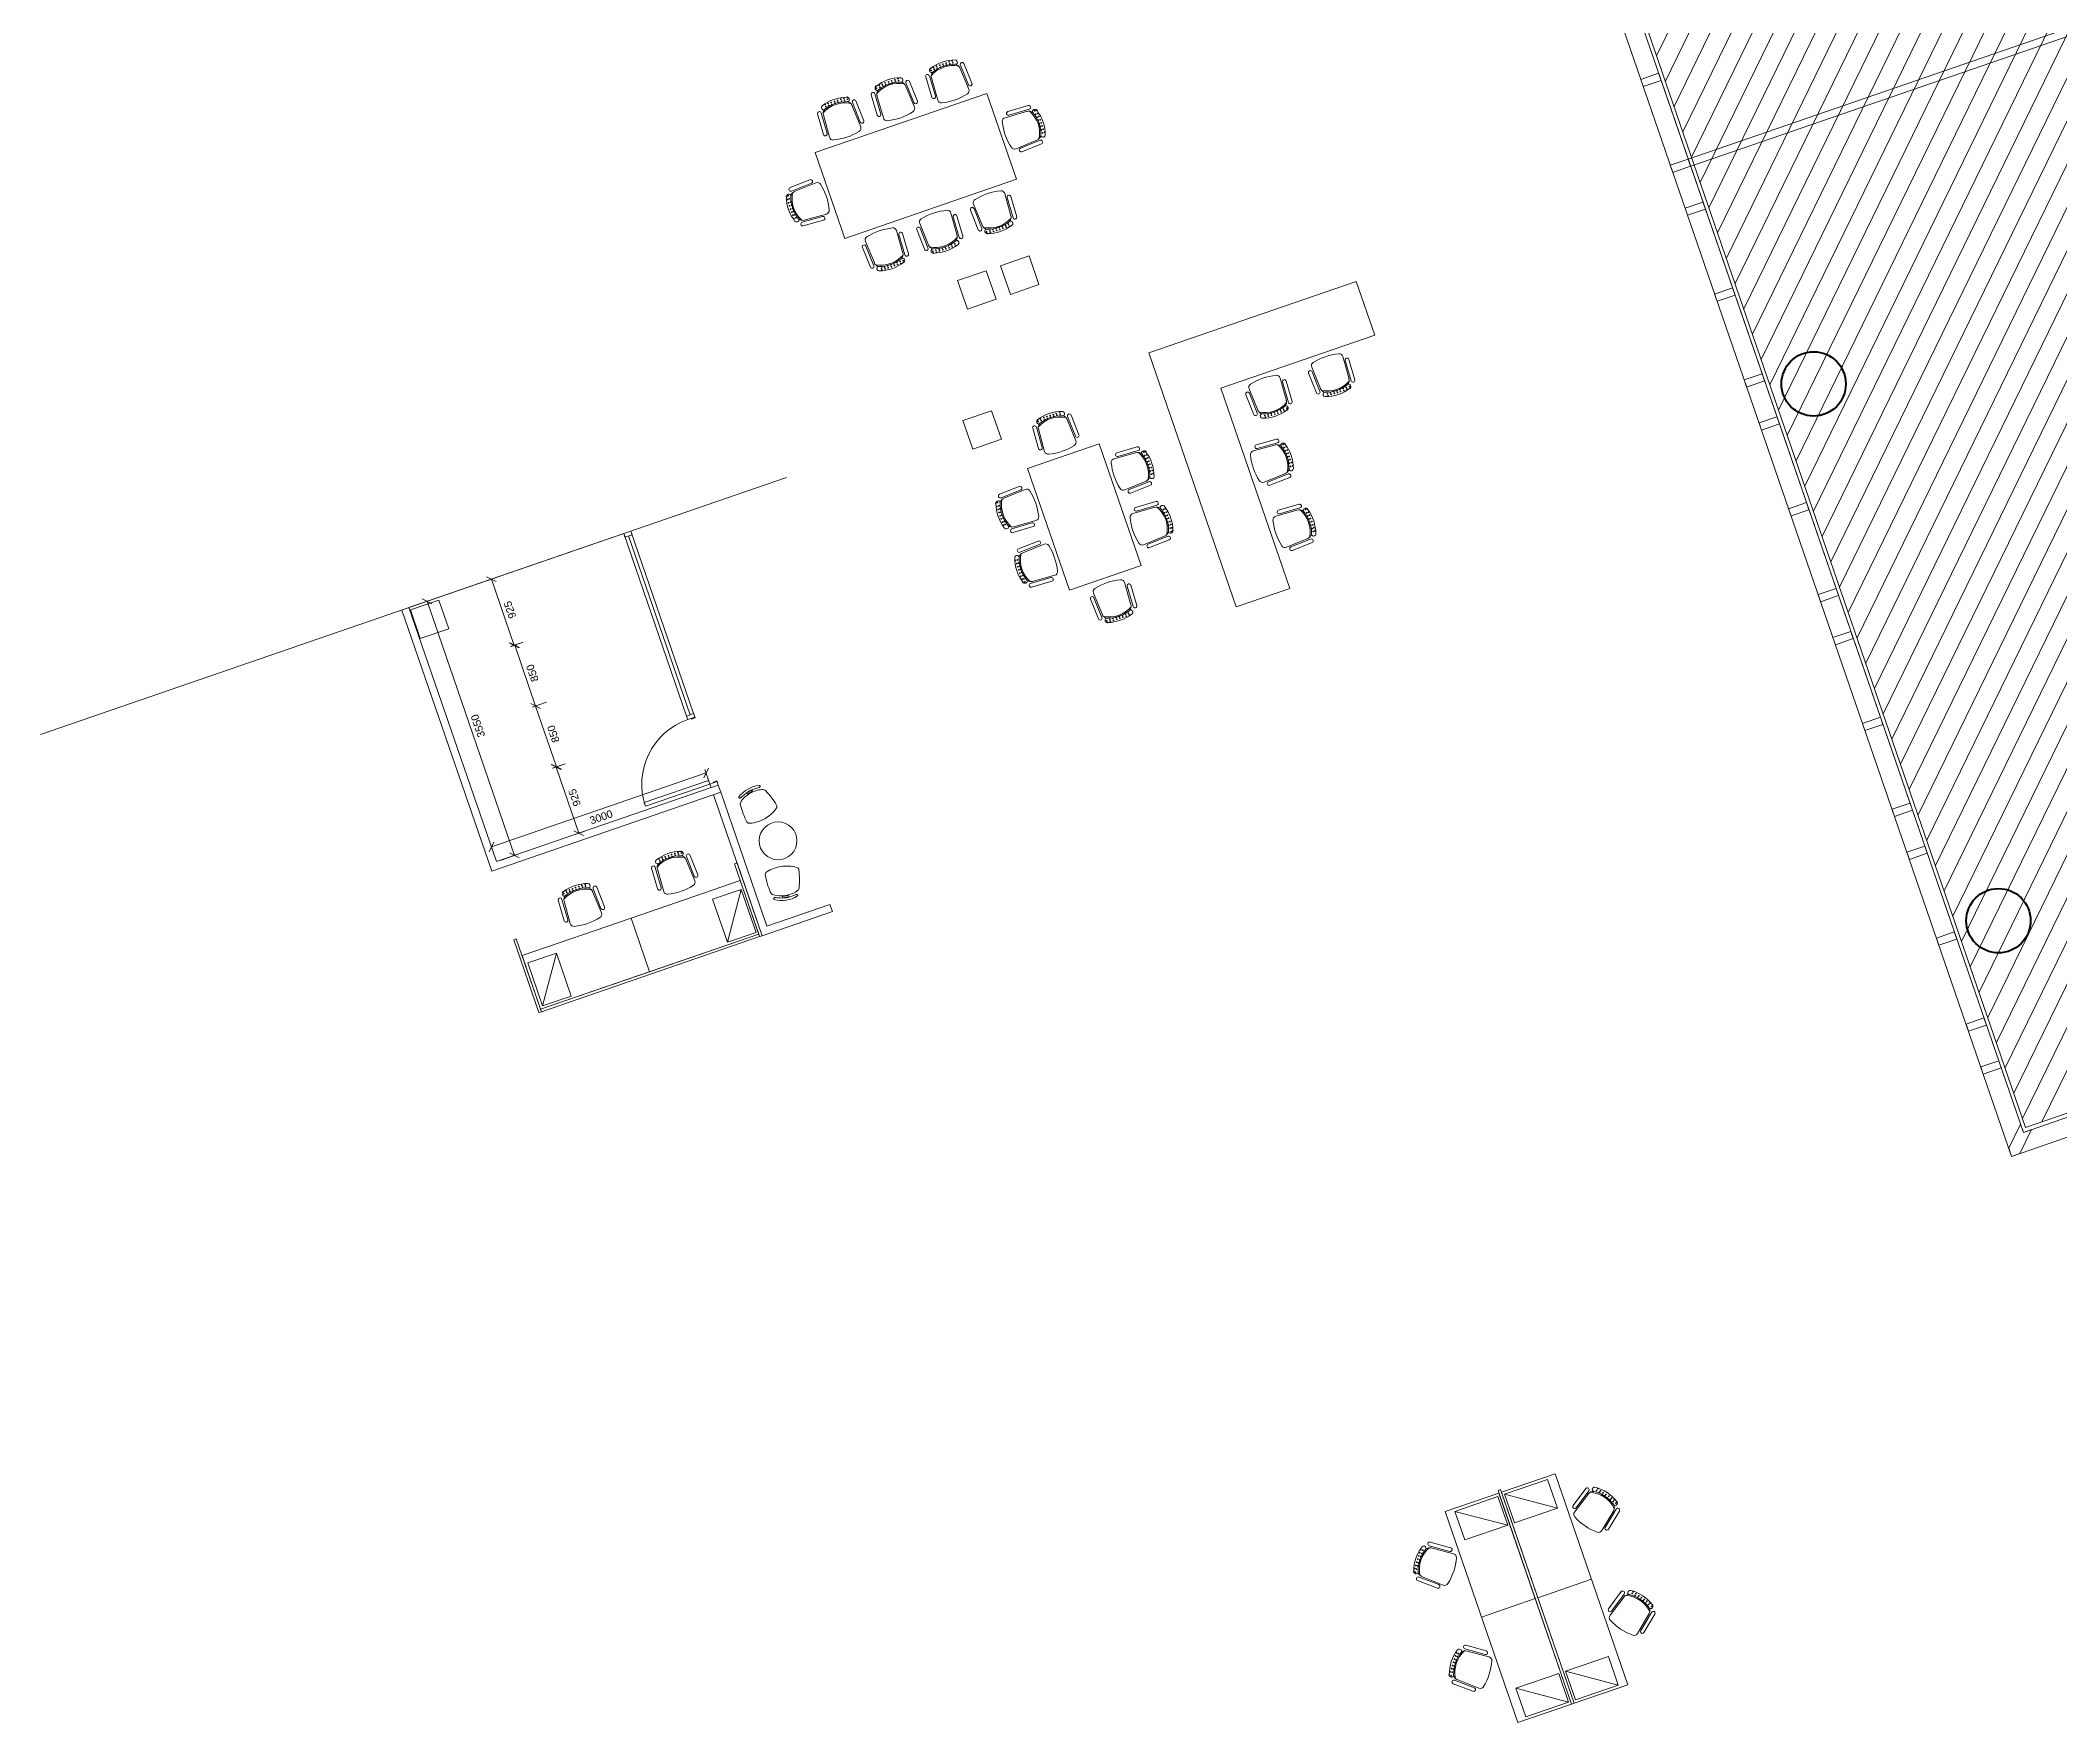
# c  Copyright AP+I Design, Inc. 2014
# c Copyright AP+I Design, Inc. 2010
# Model space of a CAD drawing. Extents: x 760773 to 1075934, y 719259 to 1013331.
# Drawn here: x 770096 to 796774, y 746502 to 768728 of the extents above; entities that cross this region are included whole.
import ezdxf

# ---------------------------------------------------------------- set-up
doc = ezdxf.new("R2010")
doc.units = 0
doc.header["$MEASUREMENT"] = 0
doc.layers.get('DEFPOINTS').update_dxf_attribs({"lineweight": 0})
for name, color, linetype, lineweight in [('27', 7, 'Continuous', 0), ('72471 FF-FUR', 9, 'Continuous', 30), ('A-Door', 4, 'Continuous', 0), ('A-Glaz', 5, 'Continuous', 30), ('A-WALL', 2, 'Continuous', 0), ('Shutter', 7, 'Continuous', 0), ('spare0', 7, 'Continuous', 0)]:
    doc.layers.add(name, color=color, linetype=linetype, lineweight=lineweight)
doc.layers.add('e-b-shell', color=253, linetype='Continuous')
doc.styles.add('Style@Arial Unicode MS', font='ARIALUNI.TTF')
doc.dimstyles.get("Standard").update_dxf_attribs({"dimtxt": 0.18, "dimasz": 0.18, "dimexe": 0.18, "dimexo": 0.0625, "dimgap": 0.09, "dimtad": 0, "dimtih": 1, "dimtoh": 1, "dimdec": 4, "dimzin": 0, "dimdsep": 46, "dimtxsty": 'Standard', "dimcen": 0.09, "dimadec": 0, "dimazin": 0, "dimtfac": 1, "dimtdec": 4, "dimtofl": 0, "dimtmove": 0, "dimatfit": 3, "dimfxl": 1, "dimtolj": 1, "dimtzin": 0, "dimarcsym": 0})

# ---------------------------------------------------------------- blocks, each defined once
blk = doc.blocks.new('AnonymousCell')
at = {"layer": 'e-b-shell', "lineweight": 0, "flags": 128}
for points in [[(-12.153, -19.997), (-12.12, -20.091), (-11.884, -20.01), (-11.917, -19.915), (-12.153, -19.997)], [(-11.176, -22.833), (-11.144, -22.928), (-10.907, -22.846), (-10.94, -22.752), (-11.176, -22.833)], [(-10.2, -25.67), (-10.167, -25.764), (-9.931, -25.683), (-9.963, -25.588), (-10.2, -25.67)], [(-9.223, -28.506), (-9.19, -28.601), (-8.954, -28.519), (-8.986, -28.425), (-9.223, -28.506)], [(-8.246, -31.343), (-8.214, -31.437), (-7.977, -31.356), (-8.01, -31.261), (-8.246, -31.343)]]:
    blk.add_lwpolyline(points, dxfattribs=at)
blk = doc.blocks.new('AnonymousCell2')
at = {"layer": 'e-b-shell', "lineweight": 0, "flags": 128}
for points in [[(-12.153, -19.997), (-12.12, -20.091), (-11.884, -20.01), (-11.917, -19.915), (-12.153, -19.997)], [(-11.176, -22.833), (-11.144, -22.928), (-10.907, -22.846), (-10.94, -22.752), (-11.176, -22.833)], [(-10.2, -25.67), (-10.167, -25.764), (-9.931, -25.683), (-9.963, -25.588), (-10.2, -25.67)], [(-9.223, -28.506), (-9.19, -28.601), (-8.954, -28.519), (-8.986, -28.425), (-9.223, -28.506)], [(-8.246, -31.343), (-8.214, -31.437), (-7.977, -31.356), (-8.01, -31.261), (-8.246, -31.343)]]:
    blk.add_lwpolyline(points, dxfattribs=at)
blk = doc.blocks.new('X311')
at = {"color": 0}
for p in [(36.290625, 43.35625), (36.334375, 43.35625), (36.378125, 43.35625), (36.421875, 43.35625), (36.465625, 43.35625), (36.509375, 43.35625), (36.553125, 43.35625), (36.596875, 43.35625)]:
    blk.add_point(p, dxfattribs=at)
blk = doc.blocks.new('chair21')
at = {"color": 0, "linetype": 'ByBlock', "lineweight": -2}
for p, q in [((0.413, 0.27), (0.133, 0.282)), ((0.379, 0.202), (0.071, 0.218)), ((0.41, 0.22), (0.13, 0.232)), ((0.466, 0.195), (0.474, 0.195)), ((0.38, -0.197), (0.075, -0.217)), ((0.413, -0.215), (0.133, -0.23)), ((0.416, -0.265), (0.136, -0.28)), ((0.469, -0.19), (0.476, -0.189))]:
    blk.add_line(p, q, dxfattribs=at)
at = {"color": 0, "linetype": 'ByBlock', "lineweight": -2, "extrusion": (0, 0, -1)}
for centre, radius, start, end in [((-0.132, 0.257), 0.025, 273.4348, 93.4348), ((-0.412, 0.245), 0.025, 93.4348, 273.4348), ((-0.764, 0.007), 0.764, 345.9357, 13.0476), ((-0.068, 0.168), 0.05, 13.0476, 93.4348), ((-0.371, 0.12), 0.082, 90.6765, 150.5984), ((-0.076, 0.001), 0.382, 149.433, 209.8963), ((-0.465, 0.17), 0.025, 335.1369, 92.2208), ((-0.004, 0), 0.467, 160.4885, 199.2465), ((-0.473, 0.17), 0.025, 92.2208, 169.2762), ((-0.004, 0), 0.524, 160.4885, 199.2465), ((-0.071, -0.167), 0.05, 265.8733, 345.9357), ((-0.134, -0.255), 0.025, 265.8945, 85.8945), ((-0.373, -0.115), 0.0823, 209.0622, 268.6218), ((-0.414, -0.24), 0.025, 85.8945, 265.8945), ((-0.467, -0.165), 0.025, 267.1085, 24.1924), ((-0.475, -0.164), 0.025, 200.535, 267.1085)]:
    blk.add_arc(centre, radius, start, end, dxfattribs=at)
at = {"color": 0, "linetype": 'ByBlock', "lineweight": -2, "zscale": -1, "rotation": 270.3353334674846}
for p in [(-43.095, 36.211), (-43.069, 36.211)]:
    blk.add_blockref('X311', p, dxfattribs=at)
blk = doc.blocks.new('X301')
at = {"color": 0}
for p in [(36290.625, 43356.25), (36334.375, 43356.25), (36378.125, 43356.25), (36421.875, 43356.25), (36465.625, 43356.25), (36509.375, 43356.25), (36553.125, 43356.25), (36596.875, 43356.25)]:
    blk.add_point(p, dxfattribs=at)
blk = doc.blocks.new('c7_11')
at = {"color": 0, "linetype": 'ByBlock', "lineweight": -2}
for p, q in [((-268, 415), (-281, 135)), ((-218, 411), (-231, 131)), ((-200, 380), (-218, 73)), ((-192, 467), (-192, 475)), ((192, 467), (192, 475)), ((199, 378), (217, 74)), ((218, 411), (231, 131)), ((268, 415), (281, 135))]:
    blk.add_line(p, q, dxfattribs=at)
for centre, radius, start, end in [((-243, 413), 25, 356.2298, 176.2298), ((-118, 372), 82, 119.0663, 178.9882), ((0, 76), 382, 59.7683, 120.2317), ((-167, 474), 25, 100.3884, 177.4438), ((-167, 466), 25, 177.4438, 294.5277), ((0, 4), 524, 70.4182, 109.1761), ((0, 4), 467, 70.4182, 109.1761), ((167, 466), 25, 245.4723, 2.5562), ((117, 372), 82.3, 1.0429, 60.6025), ((167, 474), 25, 2.5562, 69.1297), ((243, 413), 25, 3.7702, 183.7702), ((-256, 133), 25, 176.2298, 356.2298), ((-168, 69), 50, 176.2298, 256.6171), ((-2, 764), 764, 256.6171, 283.7289), ((167, 70), 50, 283.7289, 3.7913), ((256, 133), 25, 183.7702, 3.7702)]:
    blk.add_arc(centre, radius, start, end, dxfattribs=at)
for p in [(-36463, -42857), (-36463, -42882)]:
    blk.add_blockref('X301', p, dxfattribs=at)
blk = doc.blocks.new('Chair071')
at = {"lineweight": -2, "flags": 128}
for points in [[(0, 0.0155, 0.104546), (-0.0062, 0.0142, 0.229348), (-0.0077, 0.0125, 0.05399), (-0.009, 0.0032, 0.308249), (-0.008, 0.0017, 0.103199), (0, 0, 0.103199)], [(-0.0043, 0.0161, -0.142221), (0.0043, 0.0161), (0.0051, 0.0159, 0.047635), (0.0057, 0.0158, 0.083355), (0.0061, 0.0159, 0.222875), (0.0063, 0.016, 0.153024), (0.0064, 0.0164, 0.213168), (0.0062, 0.0167, 0.211623), (-0.0062, 0.0167, 0.213168), (-0.0064, 0.0164, 0.153024), (-0.0063, 0.016, 0.222875), (-0.0061, 0.0159, 0.083355), (-0.0057, 0.0158, 0.047635), (-0.0051, 0.0159), (-0.0043, 0.0161)], [(0, 0, 0.103199), (0.008, 0.0017, 0.308249), (0.009, 0.0032, 0.05399), (0.0077, 0.0125, 0.229348), (0.0062, 0.0142, 0.104546), (0, 0.0155, 0.104546)]]:
    blk.add_lwpolyline(points, format="xyb", dxfattribs=at)
at = {"color": 8, "lineweight": -2, "true_color": 0x7f7f7f, "flags": 128}
blk.add_lwpolyline([(0.0016, 0.0158), (0.0016, 0.0165), (-0.0016, 0.0165), (-0.0016, 0.0158), (0.0016, 0.0158)], dxfattribs=at)
blk = doc.blocks.new('_Oblique')
at = {"color": 0, "linetype": 'ByBlock', "lineweight": -2}
blk.add_line((-0.5, -0.5), (0.5, 0.5), dxfattribs=at)
blk = doc.blocks.new('*D343')
at = {"layer": 'DEFPOINTS', "color": 0, "linetype": 'Continuous', "lineweight": 0, "transparency": 16777216}
for p in [(776170, 761649), (776055, 761610), (776471, 760775)]:
    blk.add_point(p, dxfattribs=at)
at = {"layer": 'Shutter', "color": 7, "linetype": 'Continuous', "lineweight": 0, "transparency": 16777216}
for p, q in [((776123, 761633), (776008, 761593)), ((776424, 760759), (776309, 760719))]:
    blk.add_line(p, q, dxfattribs=at)
at = {"layer": 'Shutter', "color": 0, "linetype": 'Continuous', "lineweight": 5, "transparency": 16777216}
blk.add_line((776356, 760735), (776055, 761610), dxfattribs=at)
at = {"layer": 'Shutter', "color": 0, "linetype": 'Continuous', "lineweight": 5, "transparency": 16777216, "xscale": 100, "yscale": 100, "zscale": 100}
for p, rotation in [((776055, 761610), 109.0000000025343), ((776356, 760735), 289.0000000025343)]:
    blk.add_blockref('_Oblique', p, dxfattribs=dict(at, rotation=rotation))
at = {"layer": 'Shutter', "color": 7, "linetype": 'Continuous', "lineweight": 0, "transparency": 16777216, "insert": (776301, 761205), "char_height": 100, "attachment_point": 5, "rotation": 109, "style": 'Style@Arial Unicode MS'}
blk.add_mtext('\\A1;925', dxfattribs=at)
blk = doc.blocks.new('*D344')
at = {"layer": 'DEFPOINTS', "color": 0, "linetype": 'Continuous', "lineweight": 0, "transparency": 16777216}
for p in [(777025, 759168), (777210, 758254), (777326, 758294)]:
    blk.add_point(p, dxfattribs=at)
at = {"layer": 'Shutter', "color": 7, "linetype": 'Continuous', "lineweight": 0, "transparency": 16777216}
for p, q in [((776978, 759152), (776862, 759112)), ((777279, 758277), (777163, 758238))]:
    blk.add_line(p, q, dxfattribs=at)
at = {"layer": 'Shutter', "color": 0, "linetype": 'Continuous', "lineweight": 5, "transparency": 16777216}
blk.add_line((776909, 759128), (777210, 758254), dxfattribs=at)
at = {"layer": 'Shutter', "color": 0, "linetype": 'Continuous', "lineweight": 5, "transparency": 16777216, "xscale": 100, "yscale": 100, "zscale": 100}
for p, rotation in [((776909, 759128), 109.0000000025343), ((777210, 758254), 289.0000000025343)]:
    blk.add_blockref('_Oblique', p, dxfattribs=dict(at, rotation=rotation))
at = {"layer": 'Shutter', "color": 7, "linetype": 'Continuous', "lineweight": 0, "transparency": 16777216, "insert": (777155, 758724), "char_height": 100, "attachment_point": 5, "rotation": 109, "style": 'Style@Arial Unicode MS'}
blk.add_mtext('\\A1;925', dxfattribs=at)
blk = doc.blocks.new('*D345')
at = {"layer": 'DEFPOINTS', "color": 0, "linetype": 'Continuous', "lineweight": 0, "transparency": 16777216}
for p in [(776640, 759934), (776831, 760000), (777076, 759186)]:
    blk.add_point(p, dxfattribs=at)
at = {"layer": 'Shutter', "color": 7, "linetype": 'Continuous', "lineweight": 0, "transparency": 16777216}
for p, q in [((776783, 759984), (776592, 759918)), ((777029, 759169), (776869, 759114))]:
    blk.add_line(p, q, dxfattribs=at)
at = {"layer": 'Shutter', "color": 0, "linetype": 'Continuous', "lineweight": 5, "transparency": 16777216}
blk.add_line((776916, 759130), (776640, 759934), dxfattribs=at)
at = {"layer": 'Shutter', "color": 0, "linetype": 'Continuous', "lineweight": 5, "transparency": 16777216, "xscale": 100, "yscale": 100, "zscale": 100}
for p, rotation in [((776640, 759934), 109.0000000025343), ((776916, 759130), 289.0000000025343)]:
    blk.add_blockref('_Oblique', p, dxfattribs=dict(at, rotation=rotation))
at = {"layer": 'Shutter', "color": 7, "linetype": 'Continuous', "lineweight": 0, "transparency": 16777216, "insert": (776874, 759565), "char_height": 100, "attachment_point": 5, "rotation": 109, "style": 'Style@Arial Unicode MS'}
blk.add_mtext('\\A1;850', dxfattribs=at)
blk = doc.blocks.new('*D346')
at = {"layer": 'DEFPOINTS', "color": 0, "linetype": 'Continuous', "lineweight": 0, "transparency": 16777216}
for p in [(776523, 760793), (776640, 759934), (776831, 760000)]:
    blk.add_point(p, dxfattribs=at)
at = {"layer": 'Shutter', "color": 7, "linetype": 'Continuous', "lineweight": 0, "transparency": 16777216}
for p, q in [((776476, 760777), (776316, 760722)), ((776783, 759984), (776592, 759918))]:
    blk.add_line(p, q, dxfattribs=at)
at = {"layer": 'Shutter', "color": 0, "linetype": 'Continuous', "lineweight": 5, "transparency": 16777216}
blk.add_line((776363, 760738), (776640, 759934), dxfattribs=at)
at = {"layer": 'Shutter', "color": 0, "linetype": 'Continuous', "lineweight": 5, "transparency": 16777216, "xscale": 100, "yscale": 100, "zscale": 100}
for p, rotation in [((776363, 760738), 109.0000000025343), ((776640, 759934), 289.0000000025343)]:
    blk.add_blockref('_Oblique', p, dxfattribs=dict(at, rotation=rotation))
at = {"layer": 'Shutter', "color": 7, "linetype": 'Continuous', "lineweight": 0, "transparency": 16777216, "insert": (776597, 760369), "char_height": 100, "attachment_point": 5, "rotation": 109, "style": 'Style@Arial Unicode MS'}
blk.add_mtext('\\A1;850', dxfattribs=at)
blk = doc.blocks.new('*D347')
at = {"layer": 'DEFPOINTS', "color": 0, "linetype": 'Continuous', "lineweight": 0, "transparency": 16777216}
for p in [(774966, 761235), (776360, 757961), (776122, 757879)]:
    blk.add_point(p, dxfattribs=at)
at = {"layer": 'Shutter', "color": 7, "linetype": 'Continuous', "lineweight": 0, "transparency": 16777216}
for p, q in [((775013, 761251), (775252, 761333)), ((776169, 757895), (776408, 757977))]:
    blk.add_line(p, q, dxfattribs=at)
at = {"layer": 'Shutter', "color": 0, "linetype": 'Continuous', "lineweight": 5, "transparency": 16777216}
blk.add_line((775205, 761317), (776360, 757961), dxfattribs=at)
at = {"layer": 'Shutter', "color": 0, "linetype": 'Continuous', "lineweight": 5, "transparency": 16777216, "xscale": 100, "yscale": 100, "zscale": 100}
for p, rotation in [((775205, 761317), 109.0000000025343), ((776360, 757961), 289.0000000025343)]:
    blk.add_blockref('_Oblique', p, dxfattribs=dict(at, rotation=rotation))
at = {"layer": 'Shutter', "color": 7, "linetype": 'Continuous', "lineweight": 0, "transparency": 16777216, "insert": (775878, 759672), "char_height": 100, "attachment_point": 5, "rotation": 109, "style": 'Style@Arial Unicode MS'}
blk.add_mtext('\\A1;3550', dxfattribs=at)
blk = doc.blocks.new('*D348')
at = {"layer": 'DEFPOINTS', "color": 0, "linetype": 'Continuous', "lineweight": 0, "transparency": 16777216}
for p in [(778891, 759050), (778958, 758856), (776122, 757879)]:
    blk.add_point(p, dxfattribs=at)
at = {"layer": 'Shutter', "color": 0, "linetype": 'Continuous', "lineweight": 5, "transparency": 16777216}
blk.add_line((776055, 758073), (778891, 759050), dxfattribs=at)
at = {"layer": 'Shutter', "color": 7, "linetype": 'Continuous', "lineweight": 0, "transparency": 16777216}
for p, q in [((778942, 758903), (778875, 759097)), ((776105, 757926), (776039, 758120))]:
    blk.add_line(p, q, dxfattribs=at)
at = {"layer": 'Shutter', "color": 0, "linetype": 'Continuous', "lineweight": 5, "transparency": 16777216, "xscale": 100, "yscale": 100, "zscale": 100}
for p, rotation in [((778891, 759050), 19.00000000253431), ((776055, 758073), 199.0000000025343)]:
    blk.add_blockref('_Oblique', p, dxfattribs=dict(at, rotation=rotation))
at = {"layer": 'Shutter', "color": 7, "linetype": 'Continuous', "lineweight": 0, "transparency": 16777216, "insert": (777506, 758466), "char_height": 100, "attachment_point": 5, "rotation": 19, "style": 'Style@Arial Unicode MS'}
blk.add_mtext('\\A1;3000', dxfattribs=at)

msp = doc.modelspace()

# ---------------------------------------------------------------- hatches: boundary and pattern name
at = {"layer": '27', "lineweight": 0, "true_color": 0x636466}
h = msp.add_hatch(dxfattribs=at)
h.set_pattern_fill('ANSI31', color=251, scale=2000)
h.set_pattern_definition([(244, (811611.96, 819556.77), (224.6985, -109.5928), [])])
h.paths.add_polyline_path([(808593.72057, 758588.67064), (805848.07153, 766564.93363), (804239.35759, 766013.22891), (803354.46909, 768578.02079), (802410.91258, 768253.11555), (801144.23579, 771931.81204), (802089.76907, 772257.38526), (799709.34075, 779170.65106), (798763.82232, 778845.08296), (798047.57238, 780925.22382), (798993.09081, 781250.79193), (797724.38882, 784935.37005), (787062.84354, 781264.30566), (796325.63848, 754364.26354)])

# ---------------------------------------------------------------- linework, layer by layer
at = {"layer": '72471 FF-FUR', "lineweight": 0}
for p, q in [((777802.68759, 762211.46831), (774966.1226, 761234.76185)), ((790588.44885, 748396.91136), (789879.30992, 748152.73525)), ((789136.90151, 747897.10353), (789846.04044, 748141.27965))]:
    msp.add_line(p, q, dxfattribs=at)
at = {"layer": '72471 FF-FUR', "lineweight": 0, "ltscale": 0.001, "extrusion": (0, 0, -1)}
for p, q in [((779173.61938, 756813.44216), (779356.48617, 757510.98168)), ((776730.81891, 755972.3185), (776913.6857, 756669.85802)), ((790138.35443, 749336.65563), (789440.81491, 749519.52243)), ((789482.1848, 749110.71831), (788784.64528, 749293.5851)), ((790943.4312, 746998.54294), (790245.89168, 747181.40973)), ((790287.26157, 746772.60562), (789589.72205, 746955.47241))]:
    msp.add_line(p, q, dxfattribs=at)
at = {"layer": '72471 FF-FUR', "lineweight": 0, "ltscale": 0.001, "flags": 128}
for points in [[(780333.01465, 767247.29419), (780723.69644, 766112.67188), (782992.94107, 766894.03546), (782602.25927, 768028.65777), (780333.01465, 767247.29419)], [(784085.59694, 763396.96835), (783140.07835, 763071.40019), (783693.54423, 761464.01857), (784639.06282, 761789.58673), (784085.59694, 763396.96835)]]:
    msp.add_lwpolyline(points, dxfattribs=at)
at = {"layer": '72471 FF-FUR', "lineweight": 0, "ltscale": 0.001}
for points in [[(782214.00285, 765555.16786), (782592.21028, 765685.39512), (782722.43754, 765307.18769), (782344.23011, 765176.96043)], [(783159.52143, 765880.73601), (782781.314, 765750.50875), (782911.54126, 765372.30132), (783289.74869, 765502.52858)]]:
    msp.add_lwpolyline(points, close=True, dxfattribs=at)
at = {"layer": '72471 FF-FUR', "lineweight": 0}
for points in [[(785895.36549, 761244.28542), (786604.50442, 761488.46153), (785693.17147, 764135.16467), (787726.04656, 764835.13845), (787481.87006, 765544.27849), (784739.8573, 764600.12897)], [(782414.2266, 763327.52881), (782283.99934, 763705.73624), (782662.20677, 763835.96351), (782792.43403, 763457.75608)], [(775114.63223, 760824.43127), (774984.40497, 761202.6387), (775362.6124, 761332.86596), (775492.83966, 760954.65853)], [(779300.84229, 757860.50617), (779267.5728, 757849.05057), (779598.83842, 756886.98536), (779632.1079, 756898.44096)], [(776384.09381, 756856.18913), (776350.82433, 756844.73352), (776682.08994, 755882.66832), (776715.35943, 755894.12392)], [(776703.96453, 755927.21712), (779587.44352, 756920.07856), (779598.83842, 756886.98536), (776715.35943, 755894.12392)], [(789387.70122, 749580.47059), (789354.43174, 749569.01499), (790326.25421, 746746.63758), (790359.5237, 746758.09318)]]:
    msp.add_lwpolyline(points, close=True, dxfattribs=at)
at = {"layer": '72471 FF-FUR', "lineweight": 0, "ltscale": 0.001, "flags": 128}
for points in [[(779587.44352, 756920.07856), (779343.2674, 757629.21749), (777901.5279, 757132.78677), (778145.70402, 756423.64784)], [(776703.96452, 755927.21713), (776459.78841, 756636.35606), (777901.5279, 757132.78678), (778145.70402, 756423.64784)], [(790108.23512, 749791.55342), (789399.09616, 749547.37729), (790359.52362, 746758.09318), (791068.66259, 747002.26931)], [(788656.68771, 749291.74556), (789365.82667, 749535.92169), (790326.25428, 746746.63763), (789617.11531, 746502.4615)]]:
    msp.add_lwpolyline(points, close=True, dxfattribs=at)
at = {"layer": '72471 FF-FUR', "lineweight": 0, "ltscale": 0.001, "extrusion": (0, 0, -1), "flags": 128}
for points in [[(-779356.48617, 757510.98168), (-778978.27815, 757380.75419), (-779173.61938, 756813.44216), (-779551.8274, 756943.66965), (-779356.48617, 757510.98168)], [(-776913.6857, 756669.85802), (-776535.47768, 756539.63053), (-776730.81891, 755972.3185), (-777109.02693, 756102.54599), (-776913.6857, 756669.85802)], [(-789440.81491, 749519.52243), (-789571.0424, 749141.3144), (-790138.35443, 749336.65563), (-790008.12695, 749714.86366), (-789440.81491, 749519.52243)], [(-788784.64528, 749293.5851), (-788914.87277, 748915.37708), (-789482.1848, 749110.71831), (-789351.95732, 749488.92633), (-788784.64528, 749293.5851)], [(-790245.89168, 747181.40973), (-790376.11916, 746803.20171), (-790943.4312, 746998.54294), (-790813.20371, 747376.75096), (-790245.89168, 747181.40973)], [(-789589.72205, 746955.47241), (-789719.94953, 746577.26439), (-790287.26157, 746772.60562), (-790157.03408, 747150.81364), (-789589.72205, 746955.47241)]]:
    msp.add_lwpolyline(points, dxfattribs=at)
at = {"layer": '72471 FF-FUR', "lineweight": 0, "const_width": 2}
msp.add_lwpolyline([(780532.76376, 757208.56165), (780561.12932, 757218.32869), (780528.57251, 757312.88055), (780499.49865, 757302.86962)], dxfattribs=at)
at = {"layer": '72471 FF-FUR', "lineweight": 0, "ltscale": 0.001}
msp.add_circle((779842.33373, 758152.91069), 250.0004, dxfattribs=at)
at = {"layer": 'A-Door', "color": 4, "linetype": 'Continuous', "lineweight": 0, "ltscale": 0.001, "flags": 128}
for points in [[(778743.45713, 759786.42692), (778648.90512, 759753.87005), (778632.62669, 759801.14605), (778727.17869, 759833.70292), (778746.71281, 759776.97172)], [(778746.71281, 759776.97172), (778699.43681, 759760.69329), (778696.18112, 759770.14849), (778743.45713, 759786.42692)], [(778941.91695, 758902.902), (778925.63852, 758950.178), (778074.67046, 758657.16617), (778090.9489, 758609.89017), (778941.91695, 758902.902)], [(779036.46896, 758935.45887), (779052.74739, 758888.18286), (778958.19538, 758855.62599), (778941.91695, 758902.902), (779036.46896, 758935.45887)], [(779036.46896, 758935.45887), (779033.21327, 758944.91407), (778985.93727, 758928.63563), (778989.19295, 758919.18043), (779036.46896, 758935.45887)]]:
    msp.add_lwpolyline(points, dxfattribs=at)
at = {"layer": 'A-Door', "color": 4, "linetype": 'Continuous', "lineweight": 0, "ltscale": 0.001}
msp.add_arc((778941.91695, 758902.902), 900.00142, 109.00000158, 199.000001565, dxfattribs=at)
at = {"layer": 'A-Glaz', "linetype": 'Continuous', "lineweight": 0, "ltscale": 0.001}
for p, q in [((778679.90204, 759817.42638), (777866.21206, 762180.46143)), ((778632.62604, 759801.14795), (778727.17804, 759833.70482))]:
    msp.add_line(p, q, dxfattribs=at)
at = {"layer": 'A-Glaz', "linetype": 'Continuous', "lineweight": 0, "ltscale": 0.001, "flags": 128}
msp.add_lwpolyline([(777897.23823, 762244.02508), (777913.51684, 762196.75041), (777818.96466, 762164.19221), (777802.68605, 762211.46689)], close=True, dxfattribs=at)
for points in [[(778632.62636, 759801.147), (778727.17837, 759833.70387), (777897.23959, 762244.02518), (777802.68759, 762211.46831), (778632.62636, 759801.147)], [(778727.17837, 759833.70387), (778727.17869, 759833.70292), (778632.62669, 759801.14605), (778632.62636, 759801.147)]]:
    msp.add_lwpolyline(points, dxfattribs=at)
at = {"layer": 'A-WALL', "color": 2, "linetype": 'Continuous', "lineweight": 0, "ltscale": 0.001}
for p, q in [((801629.83567, 770521.57583), (791867.12666, 767160.00553)), ((801756.9442, 770459.58068), (791899.68441, 767065.454)), ((796294.91337, 754301.19439), (791517.00391, 768176.80298)), ((829860.81042, 765859.67162), (796294.91337, 754301.19439)), ((779953.7275, 762952.13112), (770096.46771, 759558.00443)), ((779052.74739, 758888.18286), (779085.30421, 758793.63101)), ((795025.21556, 757989.94527), (794992.65869, 758084.49728))]:
    msp.add_line(p, q, dxfattribs=at)
for points in [[(774871.57105, 761202.20415), (776059.63563, 757751.80996), (779085.30421, 758793.63101)], [(774966.12291, 761234.76096), (776121.63067, 757878.91863), (778958.19538, 758855.62599)], [(778990.75235, 758761.07419), (779632.10865, 756898.44081), (780561.12932, 757218.32869), (780528.57251, 757312.88055), (779694.10369, 757025.54948), (779085.30421, 758793.63101)]]:
    msp.add_lwpolyline(points, dxfattribs=at)
at = {"layer": 'spare0', "color": 2, "linetype": 'Continuous', "lineweight": 13, "true_color": 0xfff500}
for p, q in [((796139.89738, 753983.42253), (777582.45114, 807878.07133)), ((777900.2557, 807722.98708), (796294.88395, 754301.19373)), ((796139.89738, 753983.42253), (830178.77678, 765704.40583)), ((796294.88395, 754301.19373), (829861.00516, 765859.39358))]:
    msp.add_line(p, q, dxfattribs=at)
at = {"layer": 'spare0', "color": 1, "linetype": 'Continuous', "lineweight": 0, "flags": 128}
msp.add_lwpolyline([(777961.20549, 807697.33446), (777961.20549, 807697.33446), (796325.32466, 754364.15548), (829796.89685, 765889.79951), (811434.81768, 819217.06035)], dxfattribs=at)
at = {"layer": 'spare0', "color": 2, "linetype": 'Continuous', "lineweight": 0, "flags": 128}
for points in [[(791239.81239, 768213.14868), (791272.36919, 768118.59682), (791508.78608, 768200.00173), (791476.22928, 768294.55359), (791239.81239, 768213.14868)], [(792216.51189, 765376.59159), (792249.06869, 765282.03973), (792485.48558, 765363.44463), (792452.92878, 765457.99649), (792216.51189, 765376.59159)], [(793225.76785, 762445.48316), (793193.21134, 762540.03512), (793429.62854, 762621.43914), (793462.18504, 762526.88718), (793225.76785, 762445.48316)], [(794202.46736, 759608.92607), (794169.91086, 759703.47804), (794406.32805, 759784.88206), (794438.88456, 759690.33009), (794202.46736, 759608.92607)], [(795179.1669, 756772.36896), (795146.61039, 756866.92092), (795383.02758, 756948.32494), (795415.58409, 756853.77298), (795179.1669, 756772.36896)], [(796258.05005, 754408.16717), (796103.06348, 754090.39597), (796139.89738, 753983.42253), (796246.87036, 754020.25626), (796401.85693, 754338.02746), (796294.88395, 754301.19373), (796258.05005, 754408.16717)]]:
    msp.add_lwpolyline(points, dxfattribs=at)
at = {"layer": 'spare0', "color": 5, "linetype": 'Continuous', "lineweight": 40}
for centre in [(793524.59584, 764189.21125), (795966.35632, 757097.8217)]:
    msp.add_circle(centre, 425, dxfattribs=at)

# ---------------------------------------------------------------- block references
at = {"color": 7, "linetype": 'Continuous', "lineweight": 0, "xscale": 999.9999999999975, "yscale": 999.9999999999975, "zscale": 999.9999999999975}
for name, p in [('AnonymousCell', (803783.42062, 787075.16286)), ('AnonymousCell2', (803978.82062, 786507.86286))]:
    msp.add_blockref(name, p, dxfattribs=at)
at = {"layer": '72471 FF-FUR', "lineweight": 0, "ltscale": 0.001, "extrusion": (0, 0, -1)}
for p, xscale, yscale, zscale, rotation in [((-782182.21872, 767941.8631), -999.9999999999985, 999.9999999999997, 999.9999999999986, 251.068058392488), ((-781462.83275, 767706.73432), -999.9999999999985, 999.9999999999997, 999.9999999999986, 251.068058392488), ((-782844.91696, 767477.32504), -1000.000000000001, 1000.000000000001, 999.9999999999998, 341.068059406806), ((-781177.47887, 766211.08481), -999.9999999999982, 999.9999999999982, 999.9999999999985, 71.06805839248811)]:
    msp.add_blockref('chair21', p, dxfattribs=dict(at, xscale=xscale, yscale=yscale, zscale=zscale, rotation=rotation))
at = {"layer": '72471 FF-FUR', "lineweight": 0, "ltscale": 0.001}
for name, p, xscale, yscale, zscale, rotation in [('chair21', (780751.18914, 767449.1201), -1000.000000000007, 1000.000000000007, 1000.000000000001, 289.0680551374015), ('chair21', (780481.12047, 766663.40463), -1000.000000000002, 1000.000000000002, 999.9999999999989, 19.0680509133658), ('chair21', (782608.50846, 766703.82782), -1000.000000000007, 1000.000000000007, 1000.000000000001, 109.0680551374015), ('chair21', (781896.86484, 766446.2136), -1000.000000000007, 1000.000000000007, 1000.000000000001, 109.0680551374015), ('Chair071', (779666.5003, 758445.48553), -25000.03960679154, 25000.03960679154, 25000.03960679151, 29.52877795275919), ('Chair071', (779883.90215, 757814.10471), 25000.03960679152, 25000.03960679152, 25000.03960679152, 188.4712220522832)]:
    msp.add_blockref(name, p, dxfattribs=dict(at, xscale=xscale, yscale=yscale, zscale=zscale, rotation=rotation))
at = {"layer": '72471 FF-FUR', "lineweight": 0, "ltscale": 0.001, "extrusion": (0, 0, -1)}
for p, xscale, zscale, rotation in [((-787074.68474, 764549.55287), -1.000000000000001, -1.000000000000001, 161.1730171071), ((-786246.27134, 764264.30726), -1.000000000000001, -1.000000000000001, 161.1730171071), ((-783594.20729, 763298.80417), -1, -1, 341.1730171070874), ((-784282.45332, 762970.0722), -1.000000000000001, -1.000000000000001, 71.1730171070801), ((-786122.59007, 763073.62211), -0.999999999999998, -0.999999999999998, 71.17301710708341), ((-786419.19334, 762212.22366), -0.999999999999998, -0.999999999999998, 71.17301710708341), ((-783496.68786, 761890.91472), -0.9999999999999987, -0.9999999999999987, 251.1730171071045), ((-777326.63364, 757060.6257), -1, -1, 341.1730171070874), ((-788769.00056, 748504.08143), -1, -1, 288.2332910948257), ((-789238.3324, 747141.04277), -1, -1, 288.2332910948257)]:
    msp.add_blockref('c7_11', p, dxfattribs=dict(at, xscale=xscale, zscale=zscale, rotation=rotation))
at = {"layer": '72471 FF-FUR', "lineweight": 0, "ltscale": 0.001, "extrusion": (0, 0, -1), "zscale": -1}
for p, rotation in [((-783247.77693, 762613.80455), 250.8269828877955), ((-784531.36424, 762247.18237), 70.82698288777121), ((-784191.40659, 761564.41148), 160.8269828877306), ((-778560.70961, 757485.55214), 340.8269828878459), ((-790504.84028, 749101.77897), 33.76670890015213), ((-790974.17212, 747738.74032), 33.76670890015213)]:
    msp.add_blockref('c7_11', p, dxfattribs=dict(at, rotation=rotation))

# ---------------------------------------------------------------- dimensions: what is measured, and where the dimension line sits
at = {"layer": 'Shutter', "color": 7, "linetype": 'Continuous', "lineweight": 0}
for base, p1, p2, angle, picture, middle in [((776054.81975, 761609.62954), (776471.31597, 760775.16032), (776170.29434, 761649.39063), 289.000000014, '*D343', (776300.91437, 761205.42653)), ((776360.22546, 757961.07341), (774966.1226, 761234.76185), (776121.63067, 757878.91863), 289.000000014, '*D347', (775878.05459, 759671.90694)), ((776639.61249, 759934.13186), (776522.79489, 760792.88593), (776830.55165, 759999.87748), 109.000000014, '*D346', (776596.82982, 760368.88941)), ((776639.61249, 759934.13186), (777076.26077, 759185.50431), (776830.55165, 759999.87748), 289.000000014, '*D345', (776873.56276, 759565.19859)), ((778891.43292, 759049.51828), (776121.63067, 757878.91863), (778958.19538, 758855.62599), 199, '*D348', (777506.06273, 758465.58071)), ((777210.32886, 758253.78742), (777024.78185, 759167.7787), (777325.80339, 758293.54849), 289.000000014, '*D344', (777155.40186, 758723.81466))]:
    dim = msp.add_linear_dim(base=base, p1=p1, p2=p2, angle=angle, dimstyle='Standard', override={"dimtxt": 100, "dimasz": 100, "dimexe": 50, "dimexo": 50, "dimgap": 50, "dimtad": 1, "dimtih": 0, "dimtoh": 0, "dimdec": 0, "dimrnd": 5, "dimzin": 15, "dimtxsty": 'Style@Arial Unicode MS', "dimblk1": 'Oblique', "dimblk2": 'Oblique', "dimsah": 1, "dimcen": 0, "dimclre": 7, "dimclrt": 7, "dimfrac": 1, "dimlwd": 5, "dimlwe": 0}, dxfattribs=at)
    dim.commit()
    dim.dimension.update_dxf_attribs({"geometry": picture, "text_midpoint": middle})

doc.saveas('drawing.dxf')
